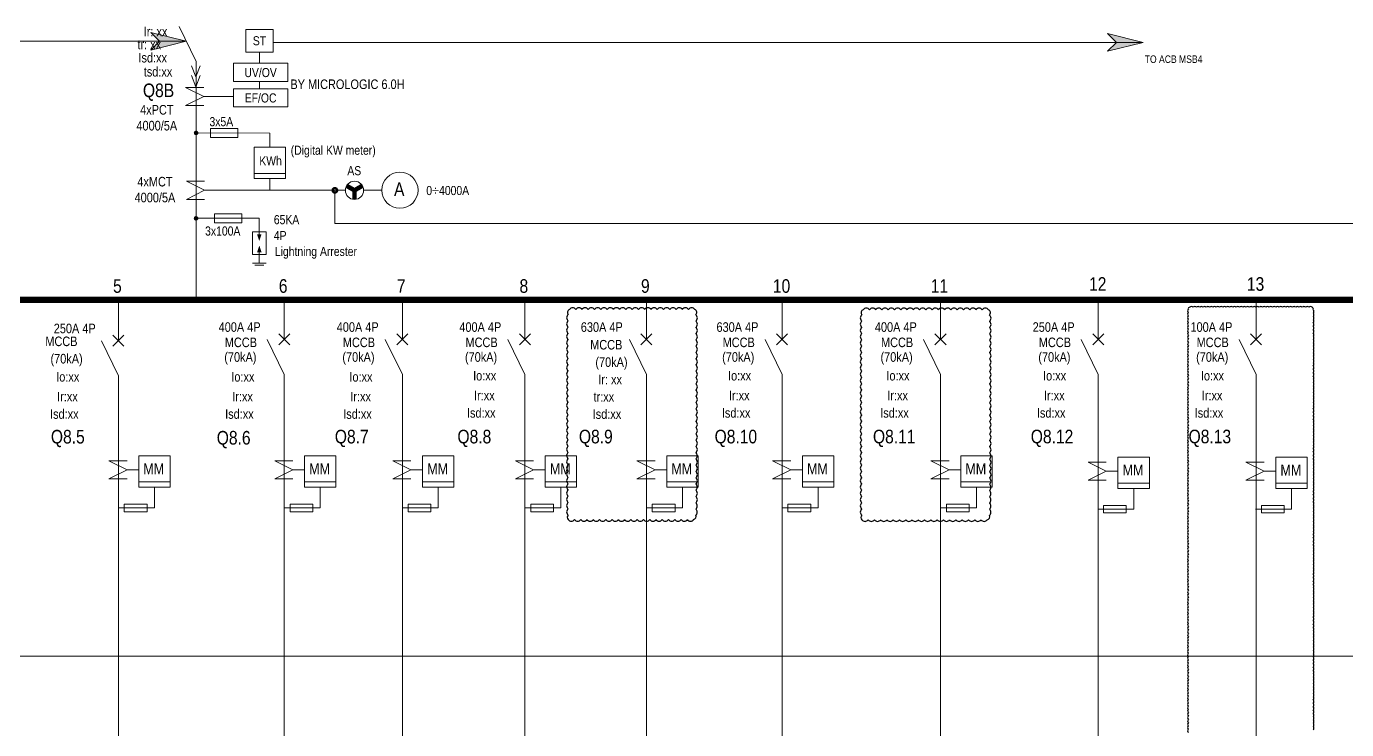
# Model space of a CAD drawing. Header units: millimetres. Extents: x -116965 to 323937, y 291661 to 566926.
# Drawn here: x -55803 to -54302, y 327147 to 327947 of the extents above; entities that cross this region are included whole.
import ezdxf
from ezdxf.enums import TextEntityAlignment as Align

# ---------------------------------------------------------------- set-up
doc = ezdxf.new("R2010")
doc.units = ezdxf.units.MM
doc.layers.get('0').update_dxf_attribs({"lineweight": 18})
doc.layers.add('HV-MV Equipment', color=4, linetype='Continuous', lineweight=9)
doc.layers.add('Text 2', color=2, linetype='Continuous')
doc.styles.add('Hel-Con', font='')
doc.styles.add('VNI-HELVE', font='')
doc.styles.get('Hel-Con').set_extended_font_data('VNI-Helve-Condense')
doc.styles.get('VNI-HELVE').set_extended_font_data('VNI-Helve-Condense')

# ---------------------------------------------------------------- blocks, each defined once
blk = doc.blocks.new('$N-mt3')
at = {"linetype": 'Continuous'}
blk.add_hatch(color=0, dxfattribs=at).paths.add_polyline_path([(0.25, 0), (0, 0.25), (1, 0), (0, -0.25)])
at = {"color": 0, "linetype": 'Continuous'}
blk.add_lwpolyline([(0.25, 0), (0, 0.25), (1, 0), (0, -0.25)], close=True, dxfattribs=at)

msp = doc.modelspace()

# ---------------------------------------------------------------- linework, layer by layer
at = {"layer": 'HV-MV Equipment', "color": 8, "lineweight": 9}
for p, q in [((-55543.519781, 327780.187377), (-55507.835882, 327780.187377)), ((-55451.867401, 327723.284552), (-55451.867401, 327760.912407)), ((-55419.261784, 327761.06994), (-55398.611379, 327761.06994)), ((-53608.772753, 327723.226844), (-55451.867401, 327723.284552)), ((-55537.746293, 327691.044976), (-55537.740802, 327678.17435)), ((-55529.996901, 327678.177476), (-55545.484704, 327678.171224)), ((-55532.57716, 327675.595134), (-55542.902361, 327675.590965))]:
    msp.add_line(p, q, dxfattribs=at)
at = {"layer": 'HV-MV Equipment', "lineweight": 9}
msp.add_lwpolyline([(-56642.54954, 328189.860327), (-53322.833624, 328189.954096), (-53322.833624, 327230.848957), (-55343.806118, 327230.848957), (-55343.806118, 327230.848957), (-56642.54954, 327230.848957), (-56642.54954, 328189.860327)], dxfattribs=at)
at = {"layer": 'HV-MV Equipment', "color": 4, "lineweight": 9}
for points in [[(-55609.657034, 327907.619446), (-55629.051664, 327947.404612)], [(-55609.774411, 327889.950381), (-55614.714107, 327902.660265)], [(-55609.774411, 327889.950381), (-55604.834715, 327902.660265)], [(-55609.774411, 327878.829229), (-55614.714107, 327891.539113)], [(-55609.774411, 327878.829229), (-55604.834715, 327891.539113)], [(-55600.909857, 327878.053849), (-55621.560262, 327878.053849), (-55600.909857, 327867.728646), (-55621.560262, 327857.403444), (-55600.909857, 327857.403444)], [(-55697.888818, 327549.984693), (-55717.283448, 327589.769859)], [(-55704.156549, 327583.502128), (-55691.621087, 327596.03759)], [(-55691.621087, 327583.502128), (-55704.156549, 327596.03759)], [(-55509.358458, 327551.511397), (-55528.753088, 327591.296564)], [(-55515.626189, 327585.028833), (-55503.090727, 327597.564294)], [(-55503.090727, 327585.028833), (-55515.626189, 327597.564294)], [(-55375.130826, 327551.511397), (-55394.525456, 327591.296564)], [(-55381.398557, 327585.028833), (-55368.863095, 327597.564294)], [(-55368.863095, 327585.028833), (-55381.398557, 327597.564294)], [(-55235.740593, 327551.511397), (-55255.135223, 327591.296564)], [(-55242.008323, 327585.028833), (-55229.472862, 327597.564294)], [(-55229.472862, 327585.028833), (-55242.008323, 327597.564294)], [(-55097.64101, 327551.511397), (-55117.03564, 327591.296564)], [(-55103.90874, 327585.028833), (-55091.373279, 327597.564294)], [(-55091.373279, 327585.028833), (-55103.90874, 327597.564294)], [(-54943.396362, 327551.511397), (-54962.790993, 327591.296564)], [(-54949.664093, 327585.028833), (-54937.128632, 327597.564294)], [(-54937.128632, 327585.028833), (-54949.664093, 327597.564294)], [(-54763.36258, 327551.511397), (-54782.75721, 327591.296564)], [(-54769.63031, 327585.028833), (-54757.094849, 327597.564294)], [(-54757.094849, 327585.028833), (-54769.63031, 327597.564294)], [(-54583.962187, 327551.511397), (-54603.356817, 327591.296564)], [(-54590.229917, 327585.028833), (-54577.694456, 327597.564294)], [(-54577.694456, 327585.028833), (-54590.229917, 327597.564294)], [(-54404.560838, 327551.509436), (-54423.955468, 327591.294602)], [(-54410.828568, 327585.026871), (-54398.293107, 327597.562333)], [(-54398.293107, 327585.026871), (-54410.828568, 327597.562333)]]:
    msp.add_lwpolyline(points, dxfattribs=at)
at = {"layer": 'HV-MV Equipment', "color": 8, "lineweight": 9}
for points in [[(-56557.999258, 327930.530149), (-55620.806032, 327930.489939)], [(-55522.097707, 327918.158789), (-55553.073314, 327918.158789), (-55553.073314, 327943.971795), (-55522.097707, 327943.971795)], [(-55522.097707, 327929.202543), (-54533.095163, 327929.202543)], [(-55505.317611, 327905.452912), (-55567.268826, 327905.452912), (-55567.268826, 327884.802507), (-55505.317611, 327884.802507)], [(-55505.317611, 327876.569749), (-55567.268826, 327876.569749), (-55567.268826, 327855.919344), (-55505.317611, 327855.919344)], [(-55562.203936, 327831.358469), (-55562.199768, 327821.033267), (-55593.175373, 327821.020762), (-55593.179541, 327831.345964)], [(-55543.519781, 327809.92396), (-55507.835882, 327809.92396), (-55507.835882, 327774.24006), (-55543.519781, 327774.24006)], [(-55557.682799, 327734.224567), (-55557.678631, 327723.899365), (-55588.654236, 327723.88686), (-55588.658404, 327734.212062)], [(-55530.011491, 327713.585331), (-55545.499293, 327713.579079), (-55545.488872, 327687.766075), (-55530.00107, 327687.772327)], [(-55674.900397, 327458.847497), (-55639.216498, 327458.847497), (-55639.216498, 327423.163597), (-55674.900397, 327423.163597)], [(-55486.358896, 327458.847497), (-55450.674996, 327458.847497), (-55450.674996, 327423.163597), (-55486.358896, 327423.163597)], [(-55352.131264, 327458.847497), (-55316.447364, 327458.847497), (-55316.447364, 327423.163597), (-55352.131264, 327423.163597)], [(-55212.74103, 327458.847497), (-55177.057131, 327458.847497), (-55177.057131, 327423.163597), (-55212.74103, 327423.163597)], [(-55074.641447, 327458.847497), (-55038.957548, 327458.847497), (-55038.957548, 327423.163597), (-55074.641447, 327423.163597)], [(-54920.3968, 327458.847497), (-54884.712901, 327458.847497), (-54884.712901, 327423.163597), (-54920.3968, 327423.163597)], [(-54740.363017, 327458.847497), (-54704.679118, 327458.847497), (-54704.679118, 327423.163597), (-54740.363017, 327423.163597)], [(-54561.607635, 327457.426729), (-54525.923736, 327457.426729), (-54525.923736, 327421.742829), (-54561.607635, 327421.742829)], [(-54382.206286, 327457.424768), (-54346.522387, 327457.424768), (-54346.522387, 327421.740868), (-54382.206286, 327421.740868)], [(-55691.25507, 327403.824051), (-55691.25507, 327395.219716), (-55665.442064, 327395.219716), (-55665.442064, 327403.824051)], [(-55502.713568, 327403.824051), (-55502.713568, 327395.219716), (-55476.900562, 327395.219716), (-55476.900562, 327403.824051)], [(-55368.485936, 327403.824051), (-55368.485936, 327395.219716), (-55342.67293, 327395.219716), (-55342.67293, 327403.824051)], [(-55229.095703, 327403.824051), (-55229.095703, 327395.219716), (-55203.282697, 327395.219716), (-55203.282697, 327403.824051)], [(-55090.99612, 327403.824051), (-55090.99612, 327395.219716), (-55065.183114, 327395.219716), (-55065.183114, 327403.824051)], [(-54936.751473, 327403.824051), (-54936.751473, 327395.219716), (-54910.938467, 327395.219716), (-54910.938467, 327403.824051)], [(-54756.71769, 327403.824051), (-54756.71769, 327395.219716), (-54730.904684, 327395.219716), (-54730.904684, 327403.824051)], [(-54577.962308, 327402.403283), (-54577.962308, 327393.798948), (-54552.149302, 327393.798948), (-54552.149302, 327402.403283)], [(-54398.560959, 327402.401322), (-54398.560959, 327393.796987), (-54372.747953, 327393.796987), (-54372.747953, 327402.401322)]]:
    msp.add_lwpolyline(points, close=True, dxfattribs=at)
for points in [[(-55553.073314, 327930.953009, 0, 0, 0), (-55608.879045, 327930.941072, 3.441734, 0, 0), (-55619.204247, 327930.938863, 0, 0, 0)], [(-55537.75435, 327711.000904, 0, 0, 0), (-55537.75435, 327711.000904, 5.162601, 0, 0), (-55537.751223, 327703.257003, 0, 0, 0)], [(-55537.746013, 327690.350501, 0, 0, 0), (-55537.746013, 327690.350501, 5.162601, 0, 0), (-55537.749139, 327698.094402, 0, 0, 0)]]:
    msp.add_lwpolyline(points, format="xyseb", dxfattribs=at)
for points in [[(-55537.58551, 327918.158789), (-55537.58551, 327905.452912)], [(-55537.58551, 327884.802507), (-55537.58551, 327876.569749)], [(-55600.909857, 327867.728646), (-55567.268826, 327867.728646)], [(-55525.677831, 327826.080086), (-55608.366384, 327826.183363)], [(-55525.677831, 327826.080086), (-55525.677831, 327809.940534)], [(-55599.970334, 327771.250452), (-55620.620739, 327771.250452), (-55599.970334, 327760.925249), (-55620.620739, 327750.600047), (-55599.970334, 327750.600047)], [(-55525.677831, 327774.24006), (-55525.677831, 327760.896892)], [(-55600.118492, 327760.896892), (-55439.910739, 327760.896892)], [(-55609.306723, 327729.041124), (-55537.761644, 327729.070007), (-55537.753588, 327709.114079)], [(-55688.160226, 327453.136702), (-55708.810631, 327453.136702), (-55688.160226, 327442.811499), (-55708.810631, 327432.486297), (-55688.160226, 327432.486297)], [(-55499.618725, 327453.136702), (-55520.26913, 327453.136702), (-55499.618725, 327442.811499), (-55520.26913, 327432.486297), (-55499.618725, 327432.486297)], [(-55365.391092, 327453.136702), (-55386.041497, 327453.136702), (-55365.391092, 327442.811499), (-55386.041497, 327432.486297), (-55365.391092, 327432.486297)], [(-55226.000859, 327453.136702), (-55246.651264, 327453.136702), (-55226.000859, 327442.811499), (-55246.651264, 327432.486297), (-55226.000859, 327432.486297)], [(-55087.901276, 327453.136702), (-55108.551681, 327453.136702), (-55087.901276, 327442.811499), (-55108.551681, 327432.486297), (-55087.901276, 327432.486297)], [(-54933.656629, 327453.136702), (-54954.307034, 327453.136702), (-54933.656629, 327442.811499), (-54954.307034, 327432.486297), (-54933.656629, 327432.486297)], [(-54753.622846, 327453.136702), (-54774.273251, 327453.136702), (-54753.622846, 327442.811499), (-54774.273251, 327432.486297), (-54753.622846, 327432.486297)], [(-54574.867464, 327451.715934), (-54595.517869, 327451.715934), (-54574.867464, 327441.390731), (-54595.517869, 327431.065529), (-54574.867464, 327431.065529)], [(-54395.466115, 327451.713972), (-54416.11652, 327451.713972), (-54395.466115, 327441.38877), (-54416.11652, 327431.063567), (-54395.466115, 327431.063567)], [(-55688.160226, 327442.811499), (-55674.910151, 327442.811499)], [(-55499.618725, 327442.811499), (-55486.36865, 327442.811499)], [(-55365.391092, 327442.811499), (-55352.141018, 327442.811499)], [(-55226.000859, 327442.811499), (-55212.750784, 327442.811499)], [(-55087.901276, 327442.811499), (-55074.651201, 327442.811499)], [(-54933.656629, 327442.811499), (-54920.406554, 327442.811499)], [(-54753.622846, 327442.811499), (-54740.372771, 327442.811499)], [(-54574.867464, 327441.390731), (-54561.617389, 327441.390731)], [(-54395.466115, 327441.38877), (-54382.21604, 327441.38877)], [(-55657.058448, 327423.163597), (-55657.058448, 327399.521884), (-55697.891218, 327399.521884)], [(-55674.900397, 327429.110914), (-55639.216498, 327429.110914)], [(-55468.516946, 327423.163597), (-55468.516946, 327399.521884), (-55509.349717, 327399.521884)], [(-55486.358896, 327429.110914), (-55450.674996, 327429.110914)], [(-55334.289314, 327423.163597), (-55334.289314, 327399.521884), (-55375.122084, 327399.521884)], [(-55352.131264, 327429.110914), (-55316.447364, 327429.110914)], [(-55194.899081, 327423.163597), (-55194.899081, 327399.521884), (-55235.731851, 327399.521884)], [(-55212.74103, 327429.110914), (-55177.057131, 327429.110914)], [(-55056.799498, 327423.163597), (-55056.799498, 327399.521884), (-55097.632268, 327399.521884)], [(-55074.641447, 327429.110914), (-55038.957548, 327429.110914)], [(-54902.55485, 327423.163597), (-54902.55485, 327399.521884), (-54943.387621, 327399.521884)], [(-54920.3968, 327429.110914), (-54884.712901, 327429.110914)], [(-54722.521068, 327423.163597), (-54722.521068, 327399.521884), (-54763.353838, 327399.521884)], [(-54740.363017, 327429.110914), (-54704.679118, 327429.110914)], [(-54543.765686, 327421.742829), (-54543.765686, 327398.101116), (-54584.598456, 327398.101116)], [(-54561.607635, 327427.690146), (-54525.923736, 327427.690146)], [(-54364.364336, 327421.740868), (-54364.364336, 327398.099154), (-54405.197107, 327398.099154)], [(-54382.206286, 327427.688184), (-54346.522387, 327427.688184)]]:
    msp.add_lwpolyline(points, dxfattribs=at)
at = {"layer": 'HV-MV Equipment', "color": 6, "lineweight": 9}
for points in [[(-55609.657034, 327907.619446), (-55609.657034, 327636.245655)], [(-55697.793403, 327636.272433), (-55697.793403, 327591.296564)], [(-55509.358458, 327636.272433), (-55509.358458, 327591.296564)], [(-55375.130826, 327636.272433), (-55375.130826, 327591.296564)], [(-55235.740593, 327636.272433), (-55235.740593, 327591.296564)], [(-55097.64101, 327636.272433), (-55097.64101, 327591.296564)], [(-54943.396362, 327636.272433), (-54943.396362, 327591.296564)], [(-54763.36258, 327636.272433), (-54763.36258, 327591.296564)], [(-54583.962187, 327636.272433), (-54583.962187, 327591.296564)], [(-54404.560838, 327636.270472), (-54404.560838, 327591.294602)], [(-55697.888818, 327549.984693), (-55697.888818, 326548.546031)], [(-55509.357502, 327551.509436), (-55509.244, 326548.546031)], [(-55375.12987, 327551.509436), (-55375.016368, 326548.546031)], [(-55235.739636, 327551.509436), (-55235.626134, 326548.546031)], [(-55097.640053, 327551.509436), (-55097.526551, 326548.546031)], [(-54943.395406, 327551.509436), (-54943.281904, 326548.546031)], [(-54763.361623, 327551.509436), (-54763.248121, 326548.546031)], [(-54583.961231, 327551.509436), (-54583.847729, 326548.546031)], [(-54404.559881, 327551.507475), (-54404.446379, 326548.544069)]]:
    msp.add_lwpolyline(points, dxfattribs=at)
at = {"layer": 'HV-MV Equipment', "lineweight": 9, "const_width": 2.581301}
for points in [[(-55608.338016, 327826.183884, -1), (-55610.919316, 327826.182842, -1)], [(-55610.947684, 327729.041104, 1), (-55608.366383, 327729.041104, 1)]]:
    msp.add_lwpolyline(points, format="xyb", close=True, dxfattribs=at)
at = {"layer": 'HV-MV Equipment', "color": 8, "lineweight": 9, "const_width": 5.162601}
for points in [[(-55438.527424, 327766.059493), (-55429.585536, 327760.896892)], [(-55420.643649, 327766.059493), (-55429.585536, 327760.896892)], [(-55429.585536, 327750.571689), (-55429.585536, 327760.896892)]]:
    msp.add_lwpolyline(points, dxfattribs=at)
msp.add_lwpolyline([(-55453.158051, 327760.896892, 1), (-55450.576751, 327760.896892, 1)], format="xyb", close=True, dxfattribs=at)
at = {"layer": 'HV-MV Equipment', "color": 6, "const_width": 7.259908}
msp.add_lwpolyline([(-53228.23878, 327636.386504), (-56602.539381, 327636.272433)], dxfattribs=at)
at = {"layer": 'HV-MV Equipment', "color": 8, "lineweight": 9}
for centre, radius in [((-55377.960974, 327761.06994), 20.650405), ((-55429.585536, 327760.896892), 10.325202)]:
    msp.add_circle(centre, radius, dxfattribs=at)
at = {"layer": 'Text 2'}
for points in [[(-55186.592359, 327386.357303, 0.52056705), (-55179.464421, 327386.357303, 0.52056705), (-55172.336482, 327386.357303, 0.52056705), (-55165.208544, 327386.357303, 0.52056705), (-55158.080606, 327386.357303, 0.52056705), (-55150.952668, 327386.357303, 0.52056705), (-55143.82473, 327386.357303, 0.52056705), (-55136.696791, 327386.357303, 0.52056705), (-55129.568853, 327386.357303, 0.52056705), (-55122.440915, 327386.357303, 0.52056705), (-55115.312977, 327386.357303, 0.52056705), (-55108.185039, 327386.357303, 0.52056705), (-55101.0571, 327386.357303, 0.52056705), (-55093.929162, 327386.357303, 0.52056705), (-55086.801224, 327386.357303, 0.52056705), (-55079.673286, 327386.357303, 0.52056705), (-55072.545348, 327386.357303, 0.52056705), (-55065.417409, 327386.357303, 0.52056705), (-55058.289471, 327386.357303, 0.52056705), (-55051.161533, 327386.357303, 0.52056705), (-55044.033595, 327386.357303, 0.52056705), (-55041.67202, 327391.125545, 0.52056705), (-55041.669212, 327398.253483, 0.52056705), (-55041.666404, 327405.38142, 0.52056705), (-55041.663596, 327412.509358, 0.52056705), (-55041.660788, 327419.637295, 0.52056705), (-55041.65798, 327426.765233, 0.52056705), (-55041.655172, 327433.893171, 0.52056705), (-55041.652364, 327441.021108, 0.52056705), (-55041.649556, 327448.149046, 0.52056705), (-55041.646748, 327455.276984, 0.52056705), (-55041.64394, 327462.404921, 0.52056705), (-55041.641132, 327469.532859, 0.52056705), (-55041.638323, 327476.660797, 0.52056705), (-55041.635515, 327483.788734, 0.52056705), (-55041.632707, 327490.916672, 0.52056705), (-55041.629899, 327498.04461, 0.52056705), (-55041.627091, 327505.172547, 0.52056705), (-55041.624283, 327512.300485, 0.52056705), (-55041.621475, 327519.428422, 0.52056705), (-55041.618667, 327526.55636, 0.52056705), (-55041.615859, 327533.684298, 0.52056705), (-55041.613051, 327540.812235, 0.52056705), (-55041.610243, 327547.940173, 0.52056705), (-55041.607435, 327555.068111, 0.52056705), (-55041.604627, 327562.196048, 0.52056705), (-55041.601819, 327569.323986, 0.52056705), (-55041.599011, 327576.451924, 0.52056705), (-55041.596203, 327583.579861, 0.52056705), (-55041.593394, 327590.707799, 0.52056705), (-55041.590586, 327597.835737, 0.52056705), (-55041.587778, 327604.963674, 0.52056705), (-55041.58497, 327612.091612, 0.52056705), (-55041.582162, 327619.21955, 0.52056705), (-55042.609475, 327625.317772, 0.52056705), (-55049.737413, 327625.317772, 0.52056705), (-55056.865351, 327625.317772, 0.52056705), (-55063.99329, 327625.317772, 0.52056705), (-55071.121228, 327625.317772, 0.52056705), (-55078.249166, 327625.317772, 0.52056705), (-55085.377104, 327625.317772, 0.52056705), (-55092.505042, 327625.317772, 0.52056705), (-55099.632981, 327625.317772, 0.52056705), (-55106.760919, 327625.317772, 0.52056705), (-55113.888857, 327625.317772, 0.52056705), (-55121.016795, 327625.317772, 0.52056705), (-55128.144733, 327625.317772, 0.52056705), (-55135.272672, 327625.317772, 0.52056705), (-55142.40061, 327625.317772, 0.52056705), (-55149.528548, 327625.317772, 0.52056705), (-55156.656486, 327625.317772, 0.52056705), (-55163.784424, 327625.317772, 0.52056705), (-55170.912363, 327625.317772, 0.52056705), (-55178.040301, 327625.317772, 0.52056705), (-55185.168239, 327625.317772, 0.52056705), (-55186.500504, 327619.519815, 0.52056705), (-55186.503312, 327612.391878, 0.52056705), (-55186.50612, 327605.26394, 0.52056705), (-55186.508928, 327598.136002, 0.52056705), (-55186.511736, 327591.008065, 0.52056705), (-55186.514544, 327583.880127, 0.52056705), (-55186.517352, 327576.752189, 0.52056705), (-55186.52016, 327569.624252, 0.52056705), (-55186.522969, 327562.496314, 0.52056705), (-55186.525777, 327555.368377, 0.52056705), (-55186.528585, 327548.240439, 0.52056705), (-55186.531393, 327541.112501, 0.52056705), (-55186.534201, 327533.984564, 0.52056705), (-55186.537009, 327526.856626, 0.52056705), (-55186.539817, 327519.728688, 0.52056705), (-55186.542625, 327512.600751, 0.52056705), (-55186.545433, 327505.472813, 0.52056705), (-55186.548241, 327498.344875, 0.52056705), (-55186.551049, 327491.216938, 0.52056705), (-55186.553857, 327484.089, 0.52056705), (-55186.556665, 327476.961062, 0.52056705), (-55186.559473, 327469.833125, 0.52056705), (-55186.562281, 327462.705187, 0.52056705), (-55186.565089, 327455.57725, 0.52056705), (-55186.567898, 327448.449312, 0.52056705), (-55186.570706, 327441.321374, 0.52056705), (-55186.573514, 327434.193437, 0.52056705), (-55186.576322, 327427.065499, 0.52056705), (-55186.57913, 327419.937561, 0.52056705), (-55186.581938, 327412.809624, 0.52056705), (-55186.584746, 327405.681686, 0.52056705), (-55186.587554, 327398.553748, 0.52056705), (-55186.590362, 327391.425811, 0.52056705)], [(-54852.755035, 327386.096703, 0.52056705), (-54845.627097, 327386.096703, 0.52056705), (-54838.499159, 327386.096703, 0.52056705), (-54831.371221, 327386.096703, 0.52056705), (-54824.243283, 327386.096703, 0.52056705), (-54817.115344, 327386.096703, 0.52056705), (-54809.987406, 327386.096703, 0.52056705), (-54802.859468, 327386.096703, 0.52056705), (-54795.73153, 327386.096703, 0.52056705), (-54788.603592, 327386.096703, 0.52056705), (-54781.475653, 327386.096703, 0.52056705), (-54774.347715, 327386.096703, 0.52056705), (-54767.219777, 327386.096703, 0.52056705), (-54760.091839, 327386.096703, 0.52056705), (-54752.963901, 327386.096703, 0.52056705), (-54745.835962, 327386.096703, 0.52056705), (-54738.708024, 327386.096703, 0.52056705), (-54731.580086, 327386.096703, 0.52056705), (-54724.452148, 327386.096703, 0.52056705), (-54717.32421, 327386.096703, 0.52056705), (-54710.196271, 327386.096703, 0.52056705), (-54707.834697, 327390.864945, 0.52056705), (-54707.831889, 327397.992883, 0.52056705), (-54707.829081, 327405.12082, 0.52056705), (-54707.826273, 327412.248758, 0.52056705), (-54707.823464, 327419.376696, 0.52056705), (-54707.820656, 327426.504633, 0.52056705), (-54707.817848, 327433.632571, 0.52056705), (-54707.81504, 327440.760508, 0.52056705), (-54707.812232, 327447.888446, 0.52056705), (-54707.809424, 327455.016384, 0.52056705), (-54707.806616, 327462.144321, 0.52056705), (-54707.803808, 327469.272259, 0.52056705), (-54707.801, 327476.400197, 0.52056705), (-54707.798192, 327483.528134, 0.52056705), (-54707.795384, 327490.656072, 0.52056705), (-54707.792576, 327497.78401, 0.52056705), (-54707.789768, 327504.911947, 0.52056705), (-54707.78696, 327512.039885, 0.52056705), (-54707.784152, 327519.167823, 0.52056705), (-54707.781344, 327526.29576, 0.52056705), (-54707.778535, 327533.423698, 0.52056705), (-54707.775727, 327540.551636, 0.52056705), (-54707.772919, 327547.679573, 0.52056705), (-54707.770111, 327554.807511, 0.52056705), (-54707.767303, 327561.935448, 0.52056705), (-54707.764495, 327569.063386, 0.52056705), (-54707.761687, 327576.191324, 0.52056705), (-54707.758879, 327583.319261, 0.52056705), (-54707.756071, 327590.447199, 0.52056705), (-54707.753263, 327597.575137, 0.52056705), (-54707.750455, 327604.703074, 0.52056705), (-54707.747647, 327611.831012, 0.52056705), (-54707.744839, 327618.95895, 0.52056705), (-54708.772152, 327625.057172, 0.52056705), (-54715.90009, 327625.057172, 0.52056705), (-54723.028028, 327625.057172, 0.52056705), (-54730.155966, 327625.057172, 0.52056705), (-54737.283904, 327625.057172, 0.52056705), (-54744.411843, 327625.057172, 0.52056705), (-54751.539781, 327625.057172, 0.52056705), (-54758.667719, 327625.057172, 0.52056705), (-54765.795657, 327625.057172, 0.52056705), (-54772.923595, 327625.057172, 0.52056705), (-54780.051533, 327625.057172, 0.52056705), (-54787.179472, 327625.057172, 0.52056705), (-54794.30741, 327625.057172, 0.52056705), (-54801.435348, 327625.057172, 0.52056705), (-54808.563286, 327625.057172, 0.52056705), (-54815.691224, 327625.057172, 0.52056705), (-54822.819163, 327625.057172, 0.52056705), (-54829.947101, 327625.057172, 0.52056705), (-54837.075039, 327625.057172, 0.52056705), (-54844.202977, 327625.057172, 0.52056705), (-54851.330915, 327625.057172, 0.52056705), (-54852.663181, 327619.259215, 0.52056705), (-54852.665989, 327612.131278, 0.52056705), (-54852.668797, 327605.00334, 0.52056705), (-54852.671605, 327597.875402, 0.52056705), (-54852.674413, 327590.747465, 0.52056705), (-54852.677221, 327583.619527, 0.52056705), (-54852.680029, 327576.49159, 0.52056705), (-54852.682837, 327569.363652, 0.52056705), (-54852.685645, 327562.235714, 0.52056705), (-54852.688453, 327555.107777, 0.52056705), (-54852.691261, 327547.979839, 0.52056705), (-54852.694069, 327540.851901, 0.52056705), (-54852.696877, 327533.723964, 0.52056705), (-54852.699685, 327526.596026, 0.52056705), (-54852.702493, 327519.468088, 0.52056705), (-54852.705302, 327512.340151, 0.52056705), (-54852.70811, 327505.212213, 0.52056705), (-54852.710918, 327498.084275, 0.52056705), (-54852.713726, 327490.956338, 0.52056705), (-54852.716534, 327483.8284, 0.52056705), (-54852.719342, 327476.700463, 0.52056705), (-54852.72215, 327469.572525, 0.52056705), (-54852.724958, 327462.444587, 0.52056705), (-54852.727766, 327455.31665, 0.52056705), (-54852.730574, 327448.188712, 0.52056705), (-54852.733382, 327441.060774, 0.52056705), (-54852.73619, 327433.932837, 0.52056705), (-54852.738998, 327426.804899, 0.52056705), (-54852.741806, 327419.676961, 0.52056705), (-54852.744614, 327412.549024, 0.52056705), (-54852.747422, 327405.421086, 0.52056705), (-54852.75023, 327398.293148, 0.52056705), (-54852.753039, 327391.165211, 0.52056705)]]:
    msp.add_lwpolyline(points, format="xyb", close=True, dxfattribs=at)
msp.add_lwpolyline([(-54339.838583, 327147.067888, 0.52056705), (-54339.838583, 327150.830673, 0.52056705), (-54339.838583, 327154.593458, 0.52056705), (-54339.838583, 327158.356244, 0.52056705), (-54339.838583, 327162.119029, 0.52056705), (-54339.838583, 327165.881814, 0.52056705), (-54339.838583, 327169.6446, 0.52056705), (-54339.838583, 327173.407385, 0.52056705), (-54339.838583, 327177.170171, 0.52056705), (-54339.838583, 327180.932956, 0.52056705), (-54339.838583, 327184.695741, 0.52056705), (-54339.838583, 327188.458527, 0.52056705), (-54339.838583, 327192.221312, 0.52056705), (-54339.838583, 327195.984097, 0.52056705), (-54339.838583, 327199.746883, 0.52056705), (-54339.838583, 327203.509668, 0.52056705), (-54339.838583, 327207.272453, 0.52056705), (-54339.838583, 327211.035239, 0.52056705), (-54339.838583, 327214.798024, 0.52056705), (-54339.838583, 327218.56081, 0.52056705), (-54339.838583, 327222.323595, 0.52056705), (-54339.838583, 327226.08638, 0.52056705), (-54339.838583, 327229.849166, 0.52056705), (-54339.838583, 327233.611951, 0.52056705), (-54339.838583, 327237.374736, 0.52056705), (-54339.838583, 327241.137522, 0.52056705), (-54339.838583, 327244.900307, 0.52056705), (-54339.838583, 327248.663093, 0.52056705), (-54339.838583, 327252.425878, 0.52056705), (-54339.838583, 327256.188663, 0.52056705), (-54339.838583, 327259.951449, 0.52056705), (-54339.838583, 327263.714234, 0.52056705), (-54339.838583, 327267.477019, 0.52056705), (-54339.838583, 327271.239805, 0.52056705), (-54339.838583, 327275.00259, 0.52056705), (-54339.838583, 327278.765375, 0.52056705), (-54339.838583, 327282.528161, 0.52056705), (-54339.838583, 327286.290946, 0.52056705), (-54339.838583, 327290.053732, 0.52056705), (-54339.838583, 327293.816517, 0.52056705), (-54339.838583, 327297.579302, 0.52056705), (-54339.838583, 327301.342088, 0.52056705), (-54339.838583, 327305.104873, 0.52056705), (-54339.838583, 327308.867658, 0.52056705), (-54339.838583, 327312.630444, 0.52056705), (-54339.838583, 327316.393229, 0.52056705), (-54339.838583, 327320.156015, 0.52056705), (-54339.838583, 327323.9188, 0.52056705), (-54339.838583, 327327.681585, 0.52056705), (-54339.838583, 327331.444371, 0.52056705), (-54339.838583, 327335.207156, 0.52056705), (-54339.838583, 327338.969941, 0.52056705), (-54339.838583, 327342.732727, 0.52056705), (-54339.838583, 327346.495512, 0.52056705), (-54339.838583, 327350.258297, 0.52056705), (-54339.838583, 327354.021083, 0.52056705), (-54339.838583, 327357.783868, 0.52056705), (-54339.838583, 327361.546654, 0.52056705), (-54339.838583, 327365.309439, 0.52056705), (-54339.838583, 327369.072224, 0.52056705), (-54339.838583, 327372.83501, 0.52056705), (-54339.838583, 327376.597795, 0.52056705), (-54339.838583, 327380.36058, 0.52056705), (-54339.838583, 327384.123366, 0.52056705), (-54339.838583, 327387.886151, 0.52056705), (-54339.838583, 327391.648937, 0.52056705), (-54339.838583, 327395.411722, 0.52056705), (-54339.838583, 327399.174507, 0.52056705), (-54339.838583, 327402.937293, 0.52056705), (-54339.838583, 327406.700078, 0.52056705), (-54339.838583, 327410.462863, 0.52056705), (-54339.838583, 327414.225649, 0.52056705), (-54339.838583, 327417.988434, 0.52056705), (-54339.838583, 327421.751219, 0.52056705), (-54339.838583, 327425.514005, 0.52056705), (-54339.838583, 327429.27679, 0.52056705), (-54339.838583, 327433.039576, 0.52056705), (-54339.838583, 327436.802361, 0.52056705), (-54339.838583, 327440.565146, 0.52056705), (-54339.838583, 327444.327932, 0.52056705), (-54339.838583, 327448.090717, 0.52056705), (-54339.838583, 327451.853502, 0.52056705), (-54339.838583, 327455.616288, 0.52056705), (-54339.838583, 327459.379073, 0.52056705), (-54339.838583, 327463.141859, 0.52056705), (-54339.838583, 327466.904644, 0.52056705), (-54339.838583, 327470.667429, 0.52056705), (-54339.838583, 327474.430215, 0.52056705), (-54339.838583, 327478.193, 0.52056705), (-54339.838583, 327481.955785, 0.52056705), (-54339.838583, 327485.718571, 0.52056705), (-54339.838583, 327489.481356, 0.52056705), (-54339.838583, 327493.244141, 0.52056705), (-54339.838583, 327497.006927, 0.52056705), (-54339.838583, 327500.769712, 0.52056705), (-54339.838583, 327504.532498, 0.52056705), (-54339.838583, 327508.295283, 0.52056705), (-54339.838583, 327512.058068, 0.52056705), (-54339.838583, 327515.820854, 0.52056705), (-54339.838583, 327519.583639, 0.52056705), (-54339.838583, 327523.346424, 0.52056705), (-54339.838583, 327527.10921, 0.52056705), (-54339.838583, 327530.871995, 0.52056705), (-54339.838583, 327534.634781, 0.52056705), (-54339.838583, 327538.397566, 0.52056705), (-54339.838583, 327542.160351, 0.52056705), (-54339.838583, 327545.923137, 0.52056705), (-54339.838583, 327549.685922, 0.52056705), (-54339.838583, 327553.448707, 0.52056705), (-54339.838583, 327557.211493, 0.52056705), (-54339.838583, 327560.974278, 0.52056705), (-54339.838583, 327564.737063, 0.52056705), (-54339.838583, 327568.499849, 0.52056705), (-54339.838583, 327572.262634, 0.52056705), (-54339.838583, 327576.02542, 0.52056705), (-54339.838583, 327579.788205, 0.52056705), (-54339.838583, 327583.55099, 0.52056705), (-54339.838583, 327587.313776, 0.52056705), (-54339.838583, 327591.076561, 0.52056705), (-54339.838583, 327594.839346, 0.52056705), (-54339.838583, 327598.602132, 0.52056705), (-54339.838583, 327602.364917, 0.52056705), (-54339.838583, 327606.127703, 0.52056705), (-54339.838583, 327609.890488, 0.52056705), (-54339.838583, 327613.653273, 0.52056705), (-54339.838583, 327617.416059, 0.52056705), (-54339.838583, 327621.178844, 0.52056705), (-54339.838583, 327624.941629, 0.52056705), (-54340.771712, 327627.771285, 0.52056705), (-54344.534498, 327627.771285, 0.52056705), (-54348.297283, 327627.771285, 0.52056705), (-54352.060068, 327627.771285, 0.52056705), (-54355.822854, 327627.771285, 0.52056705), (-54359.585639, 327627.771285, 0.52056705), (-54363.348425, 327627.771285, 0.52056705), (-54367.11121, 327627.771285, 0.52056705), (-54370.873995, 327627.771285, 0.52056705), (-54374.636781, 327627.771285, 0.52056705), (-54378.399566, 327627.771285, 0.52056705), (-54382.162351, 327627.771285, 0.52056705), (-54385.925137, 327627.771285, 0.52056705), (-54389.687922, 327627.771285, 0.52056705), (-54393.450708, 327627.771285, 0.52056705), (-54397.213493, 327627.771285, 0.52056705), (-54400.976278, 327627.771285, 0.52056705), (-54404.739064, 327627.771285, 0.52056705), (-54408.501849, 327627.771285, 0.52056705), (-54412.264634, 327627.771285, 0.52056705), (-54416.02742, 327627.771285, 0.52056705), (-54419.790205, 327627.771285, 0.52056705), (-54423.55299, 327627.771285, 0.52056705), (-54427.315776, 327627.771285, 0.52056705), (-54431.078561, 327627.771285, 0.52056705), (-54434.841347, 327627.771285, 0.52056705), (-54438.604132, 327627.771285, 0.52056705), (-54442.366917, 327627.771285, 0.52056705), (-54446.129703, 327627.771285, 0.52056705), (-54449.892488, 327627.771285, 0.52056705), (-54453.655273, 327627.771285, 0.52056705), (-54457.418059, 327627.771285, 0.52056705), (-54461.180844, 327627.771285, 0.52056705), (-54464.94363, 327627.771285, 0.52056705), (-54468.706415, 327627.771285, 0.52056705), (-54472.4692, 327627.771285, 0.52056705), (-54476.231986, 327627.771285, 0.52056705), (-54479.994771, 327627.771285, 0.52056705), (-54481.586052, 327625.599781, 0.52056705), (-54481.586052, 327621.836996, 0.52056705), (-54481.586052, 327618.074211, 0.52056705), (-54481.586052, 327614.311425, 0.52056705), (-54481.586052, 327610.54864, 0.52056705), (-54481.586052, 327606.785855, 0.52056705), (-54481.586052, 327603.023069, 0.52056705), (-54481.586052, 327599.260284, 0.52056705), (-54481.586052, 327595.497498, 0.52056705), (-54481.586052, 327591.734713, 0.52056705), (-54481.586052, 327587.971928, 0.52056705), (-54481.586052, 327584.209142, 0.52056705), (-54481.586052, 327580.446357, 0.52056705), (-54481.586052, 327576.683572, 0.52056705), (-54481.586052, 327572.920786, 0.52056705), (-54481.586052, 327569.158001, 0.52056705), (-54481.586052, 327565.395215, 0.52056705), (-54481.586052, 327561.63243, 0.52056705), (-54481.586052, 327557.869645, 0.52056705), (-54481.586052, 327554.106859, 0.52056705), (-54481.586052, 327550.344074, 0.52056705), (-54481.586052, 327546.581289, 0.52056705), (-54481.586052, 327542.818503, 0.52056705), (-54481.586052, 327539.055718, 0.52056705), (-54481.586052, 327535.292933, 0.52056705), (-54481.586052, 327531.530147, 0.52056705), (-54481.586052, 327527.767362, 0.52056705), (-54481.586052, 327524.004576, 0.52056705), (-54481.586052, 327520.241791, 0.52056705), (-54481.586052, 327516.479006, 0.52056705), (-54481.586052, 327512.71622, 0.52056705), (-54481.586052, 327508.953435, 0.52056705), (-54481.586052, 327505.19065, 0.52056705), (-54481.586052, 327501.427864, 0.52056705), (-54481.586052, 327497.665079, 0.52056705), (-54481.586052, 327493.902293, 0.52056705), (-54481.586052, 327490.139508, 0.52056705), (-54481.586052, 327486.376723, 0.52056705), (-54481.586052, 327482.613937, 0.52056705), (-54481.586052, 327478.851152, 0.52056705), (-54481.586052, 327475.088367, 0.52056705), (-54481.586052, 327471.325581, 0.52056705), (-54481.586052, 327467.562796, 0.52056705), (-54481.586052, 327463.800011, 0.52056705), (-54481.586052, 327460.037225, 0.52056705), (-54481.586052, 327456.27444, 0.52056705), (-54481.586052, 327452.511654, 0.52056705), (-54481.586052, 327448.748869, 0.52056705), (-54481.586052, 327444.986084, 0.52056705), (-54481.586052, 327441.223298, 0.52056705), (-54481.586052, 327437.460513, 0.52056705), (-54481.586052, 327433.697728, 0.52056705), (-54481.586052, 327429.934942, 0.52056705), (-54481.586052, 327426.172157, 0.52056705), (-54481.586052, 327422.409371, 0.52056705), (-54481.586052, 327418.646586, 0.52056705), (-54481.586052, 327414.883801, 0.52056705), (-54481.586052, 327411.121015, 0.52056705), (-54481.586052, 327407.35823, 0.52056705), (-54481.586052, 327403.595445, 0.52056705), (-54481.586052, 327399.832659, 0.52056705), (-54481.586052, 327396.069874, 0.52056705), (-54481.586052, 327392.307089, 0.52056705), (-54481.586052, 327388.544303, 0.52056705), (-54481.586052, 327384.781518, 0.52056705), (-54481.586052, 327381.018732, 0.52056705), (-54481.586052, 327377.255947, 0.52056705), (-54481.586052, 327373.493162, 0.52056705), (-54481.586052, 327369.730376, 0.52056705), (-54481.586052, 327365.967591, 0.52056705), (-54481.586052, 327362.204806, 0.52056705), (-54481.586052, 327358.44202, 0.52056705), (-54481.586052, 327354.679235, 0.52056705), (-54481.586052, 327350.916449, 0.52056705), (-54481.586052, 327347.153664, 0.52056705), (-54481.586052, 327343.390879, 0.52056705), (-54481.586052, 327339.628093, 0.52056705), (-54481.586052, 327335.865308, 0.52056705), (-54481.586052, 327332.102523, 0.52056705), (-54481.586052, 327328.339737, 0.52056705), (-54481.586052, 327324.576952, 0.52056705), (-54481.586052, 327320.814167, 0.52056705), (-54481.586052, 327317.051381, 0.52056705), (-54481.586052, 327313.288596, 0.52056705), (-54481.586052, 327309.52581, 0.52056705), (-54481.586052, 327305.763025, 0.52056705), (-54481.586052, 327302.00024, 0.52056705), (-54481.586052, 327298.237454, 0.52056705), (-54481.586052, 327294.474669, 0.52056705), (-54481.586052, 327290.711884, 0.52056705), (-54481.586052, 327286.949098, 0.52056705), (-54481.586052, 327283.186313, 0.52056705), (-54481.586052, 327279.423527, 0.52056705), (-54481.586052, 327275.660742, 0.52056705), (-54481.586052, 327271.897957, 0.52056705), (-54481.586052, 327268.135171, 0.52056705), (-54481.586052, 327264.372386, 0.52056705), (-54481.586052, 327260.609601, 0.52056705), (-54481.586052, 327256.846815, 0.52056705), (-54481.586052, 327253.08403, 0.52056705), (-54481.586052, 327249.321245, 0.52056705), (-54481.586052, 327245.558459, 0.52056705), (-54481.586052, 327241.795674, 0.52056705), (-54481.586052, 327238.032888, 0.52056705), (-54481.586052, 327234.270103, 0.52056705), (-54481.586052, 327230.507318, 0.52056705), (-54481.586052, 327226.744532, 0.52056705), (-54481.586052, 327222.981747, 0.52056705), (-54481.586052, 327219.218962, 0.52056705), (-54481.586052, 327215.456176, 0.52056705), (-54481.586052, 327211.693391, 0.52056705), (-54481.586052, 327207.930605, 0.52056705), (-54481.586052, 327204.16782, 0.52056705), (-54481.586052, 327200.405035, 0.52056705), (-54481.586052, 327196.642249, 0.52056705), (-54481.586052, 327192.879464, 0.52056705), (-54481.586052, 327189.116679, 0.52056705), (-54481.586052, 327185.353893, 0.52056705), (-54481.586052, 327181.591108, 0.52056705), (-54481.586052, 327177.828323, 0.52056705), (-54481.586052, 327174.065537, 0.52056705), (-54481.586052, 327170.302752, 0.52056705), (-54481.586052, 327166.539966, 0.52056705), (-54481.586052, 327162.777181, 0.52056705), (-54481.586052, 327159.014396, 0.52056705), (-54481.586052, 327155.25161, 0.52056705), (-54481.586052, 327151.488825, 0.52056705), (-54481.586052, 327147.72604, 0.52056705), (-54481.586052, 327143.963254, 0.52056705)], format="xyb", dxfattribs=at)

# ---------------------------------------------------------------- block references
at = {"layer": 'HV-MV Equipment', "color": 8, "lineweight": 9, "xscale": 40.45930541925217, "yscale": 40.45930541925217, "zscale": 40.45930541925217}
for p in [(-55661.265338, 327930.489939), (-54573.554468, 327929.202543)]:
    msp.add_blockref('$N-mt3', p, dxfattribs=at)

# ---------------------------------------------------------------- texts
at = {"layer": 'HV-MV Equipment', "color": 7, "lineweight": 9}
for s, height, style, p in [('Ir: xx', 10.8414626, 'Hel-Con', (-55655.712309, 327936.194297)), ('tr: xx', 10.8414626, 'Hel-Con', (-55662.872644, 327921.499664)), ('Isd:xx', 10.8414626, 'Hel-Con', (-55658.935195, 327906.381073)), ('tsd:xx', 10.8414626, 'Hel-Con', (-55652.903811, 327890.386388)), ('4xPCT', 10.8414626, 'Hel-Con', (-55654.300305, 327847.118761)), ('4000/5A', 10.8414626, 'Hel-Con', (-55654.300305, 327829.049657)), ('3x5A', 10.3252025, 'VNI-HELVE', (-55580.952117, 327833.87704)), ('AS', 10.3252025, 'VNI-HELVE', (-55429.814109, 327778.115896)), ('4xMCT', 10.8414626, 'Hel-Con', (-55656.407136, 327765.343017)), ('4000/5A', 10.8414626, 'Hel-Con', (-55656.407136, 327747.273913)), ('3x100A', 10.3252025, 'VNI-HELVE', (-55579.332564, 327709.470153)), ('5', 15.487804, 'Hel-Con', (-55699.084053, 327644.273206)), ('6', 15.487804, 'Hel-Con', (-55510.649048, 327644.273206)), ('7', 15.487804, 'Hel-Con', (-55376.421416, 327644.273206)), ('8', 15.487804, 'Hel-Con', (-55237.031183, 327644.273206)), ('9', 15.487804, 'Hel-Con', (-55098.9316, 327644.273206)), ('10', 15.4878037, 'Hel-Con', (-54944.053563, 327644.273206)), ('11', 15.4878037, 'Hel-Con', (-54764.65317, 327644.273206)), ('12', 15.4878037, 'Hel-Con', (-54584.595577, 327646.604203)), ('13', 15.4878037, 'Hel-Con', (-54405.194228, 327646.602242)), ('250A 4P', 10.8414626, 'Hel-Con', (-55747.620226, 327598.324929)), ('400A 4P', 10.8414626, 'Hel-Con', (-55560.15459, 327599.91841)), ('400A 4P', 10.8414626, 'Hel-Con', (-55425.926958, 327599.91841)), ('400A 4P', 10.8414626, 'Hel-Con', (-55286.536725, 327599.91841)), ('630A 4P', 10.8414626, 'Hel-Con', (-55148.437142, 327599.91841)), ('630A 4P', 10.8414626, 'Hel-Con', (-54994.192494, 327599.91841)), ('400A 4P', 10.8414626, 'Hel-Con', (-54814.158712, 327599.91841)), ('250A 4P', 10.8414626, 'Hel-Con', (-54634.758319, 327599.91841)), ('100A 4P', 10.8414626, 'Hel-Con', (-54455.35697, 327599.916449)), ('MCCB', 10.8414626, 'Hel-Con', (-55762.752148, 327583.669237)), ('MCCB', 10.8414626, 'Hel-Con', (-55558.735112, 327582.512969)), ('MCCB', 10.8414626, 'Hel-Con', (-55424.507479, 327582.512969)), ('MCCB', 10.8414626, 'Hel-Con', (-55285.117246, 327582.512969)), ('MCCB', 10.8414626, 'Hel-Con', (-55143.322722, 327579.797286)), ('MCCB', 10.8414626, 'Hel-Con', (-54992.773016, 327582.512969)), ('MCCB', 10.8414626, 'Hel-Con', (-54812.739233, 327582.512969)), ('MCCB', 10.8414626, 'Hel-Con', (-54633.33884, 327582.512969)), ('MCCB', 10.8414626, 'Hel-Con', (-54453.937491, 327582.511008)), ('(70kA)', 10.8414626, 'Hel-Con', (-55756.851982, 327563.918099)), ('(70kA)', 10.8414626, 'Hel-Con', (-55559.278834, 327565.84548)), ('(70kA)', 10.8414626, 'Hel-Con', (-55425.051202, 327565.84548)), ('(70kA)', 10.8414626, 'Hel-Con', (-55285.660968, 327565.84548)), ('(70kA)', 10.8414626, 'Hel-Con', (-55137.422556, 327560.046148)), ('(70kA)', 10.8414626, 'Hel-Con', (-54993.316738, 327565.84548)), ('(70kA)', 10.8414626, 'Hel-Con', (-54813.282955, 327565.84548)), ('(70kA)', 10.8414626, 'Hel-Con', (-54633.882562, 327565.84548)), ('(70kA)', 10.8414626, 'Hel-Con', (-54454.481213, 327565.843519)), ('Io:xx', 10.8414626, 'Hel-Con', (-55281.546102, 327544.56574)), ('Io:xx', 10.8414626, 'Hel-Con', (-54991.783814, 327544.56574)), ('Io:xx', 10.8414626, 'Hel-Con', (-54811.750031, 327544.56574)), ('Io:xx', 10.8414626, 'Hel-Con', (-54633.640288, 327544.56574)), ('Io:xx', 10.8414626, 'Hel-Con', (-54454.238939, 327544.563779)), ('Io:xx', 10.8414626, 'Hel-Con', (-55755.504308, 327543.27509)), ('Io:xx', 10.8414626, 'Hel-Con', (-55556.454618, 327543.27509)), ('Io:xx', 10.8414626, 'Hel-Con', (-55422.226986, 327543.27509)), ('Ir: xx', 10.8414626, 'Hel-Con', (-55138.935552, 327540.236449)), ('Ir:xx', 10.8414626, 'Hel-Con', (-55755.872667, 327520.755485)), ('Ir:xx', 10.8414626, 'Hel-Con', (-55556.822977, 327520.755485)), ('Ir:xx', 10.8414626, 'Hel-Con', (-55422.595345, 327520.755485)), ('Ir:xx', 10.8414626, 'Hel-Con', (-55281.914461, 327522.046135)), ('tr:xx', 10.8414626, 'Hel-Con', (-55146.095886, 327520.546095)), ('Ir:xx', 10.8414626, 'Hel-Con', (-54992.152173, 327522.046135)), ('Ir:xx', 10.8414626, 'Hel-Con', (-54812.11839, 327522.046135)), ('Ir:xx', 10.8414626, 'Hel-Con', (-54634.008648, 327522.046135)), ('Ir:xx', 10.8414626, 'Hel-Con', (-54454.607299, 327522.044174)), ('Isd:xx', 10.8414626, 'Hel-Con', (-55759.431567, 327500.953518)), ('Isd:xx', 10.8414626, 'Hel-Con', (-55560.381878, 327500.953518)), ('Isd:xx', 10.8414626, 'Hel-Con', (-55426.154245, 327500.953518)), ('Isd:xx', 10.8414626, 'Hel-Con', (-55285.473362, 327502.244168)), ('Isd:xx', 10.8414626, 'Hel-Con', (-55142.540137, 327500.852065)), ('Isd:xx', 10.8414626, 'Hel-Con', (-54995.711073, 327502.244168)), ('Isd:xx', 10.8414626, 'Hel-Con', (-54815.677291, 327502.244168)), ('Isd:xx', 10.8414626, 'Hel-Con', (-54637.567548, 327502.244168)), ('Isd:xx', 10.8414626, 'Hel-Con', (-54458.166199, 327502.242207))]:
    msp.add_text(s, height=height, dxfattribs=dict(at, style=style)).set_placement(p, align=Align.CENTER)
for s, height, style, p in [('ST', 10.3252025, 'VNI-HELVE', (-55537.58551, 327931.065292)), ('UV/OV', 10.3252025, 'VNI-HELVE', (-55536.293218, 327895.12771)), ('BY MICROLOGIC 6.0H', 10.84146259, 'Hel-Con', (-55437.561833, 327881.602765)), ('EF/OC', 10.3252025, 'VNI-HELVE', (-55536.293218, 327866.244547)), ('KWh', 10.3252025, 'VNI-HELVE', (-55524.945688, 327794.776484)), ('A', 15.487804, 'Hel-Con', (-55378.6973, 327762.173428)), ('MM', 12.390243, 'VNI-HELVE', (-55657.78199, 327444.045037)), ('MM', 12.390243, 'VNI-HELVE', (-55469.240488, 327444.045037)), ('MM', 12.390243, 'VNI-HELVE', (-55335.012856, 327444.045037)), ('MM', 12.390243, 'VNI-HELVE', (-55195.622623, 327444.045037)), ('MM', 12.390243, 'VNI-HELVE', (-55057.52304, 327444.045037)), ('MM', 12.390243, 'VNI-HELVE', (-54903.278393, 327444.045037)), ('MM', 12.390243, 'VNI-HELVE', (-54723.24461, 327444.045037)), ('MM', 12.390243, 'VNI-HELVE', (-54544.489228, 327442.624269)), ('MM', 12.390243, 'VNI-HELVE', (-54365.087878, 327442.622308))]:
    msp.add_text(s, height=height, dxfattribs=dict(at, style=style)).set_placement(p, align=Align.MIDDLE)
at = {"layer": 'HV-MV Equipment', "color": 7, "lineweight": 9, "style": 'Hel-Con'}
msp.add_text('TO ACB MSB4', height=8.51829204, dxfattribs=at).set_placement((-54465.613533, 327910.138446), align=Align.MIDDLE_RIGHT)
at = {"layer": 'HV-MV Equipment', "color": 1, "lineweight": 9, "style": 'Hel-Con'}
for s, p in [('Q8B', (-55670.070733, 327866.927827)), ('Q8.5', (-55774.707925, 327472.825115)), ('Q8.6', (-55586.156784, 327471.62247)), ('Q8.7', (-55451.929154, 327472.952458)), ('Q8.8', (-55312.538922, 327472.968232)), ('Q8.9', (-55174.439341, 327472.983861)), ('Q8.10', (-55020.194696, 327473.001316)), ('Q8.11', (-54840.160916, 327473.02169)), ('Q8.12', (-54660.760525, 327473.041992)), ('Q8.13', (-54481.359178, 327473.062294))]:
    msp.add_text(s, height=15.4878037, dxfattribs=at).set_placement(p)
at = {"layer": 'HV-MV Equipment', "color": 7, "lineweight": 9, "style": 'VNI-HELVE'}
for s, height, p in [('(Digital KW meter)', 10.32520247, (-55502.034625, 327801.386152)), ('65KA', 10.3252025, (-55521.279234, 327722.376236)), ('4P', 10.3252025, (-55521.279234, 327704.307132)), ('Lightning Arrester', 10.32520247, (-55520.110487, 327686.238028))]:
    msp.add_text(s, height=height, dxfattribs=at).set_placement(p)
msp.add_text('0÷4000A', height=10.3252025, dxfattribs=at).set_placement((-55347.931903, 327760.690268), align=Align.MIDDLE_LEFT)

doc.saveas('drawing.dxf')
